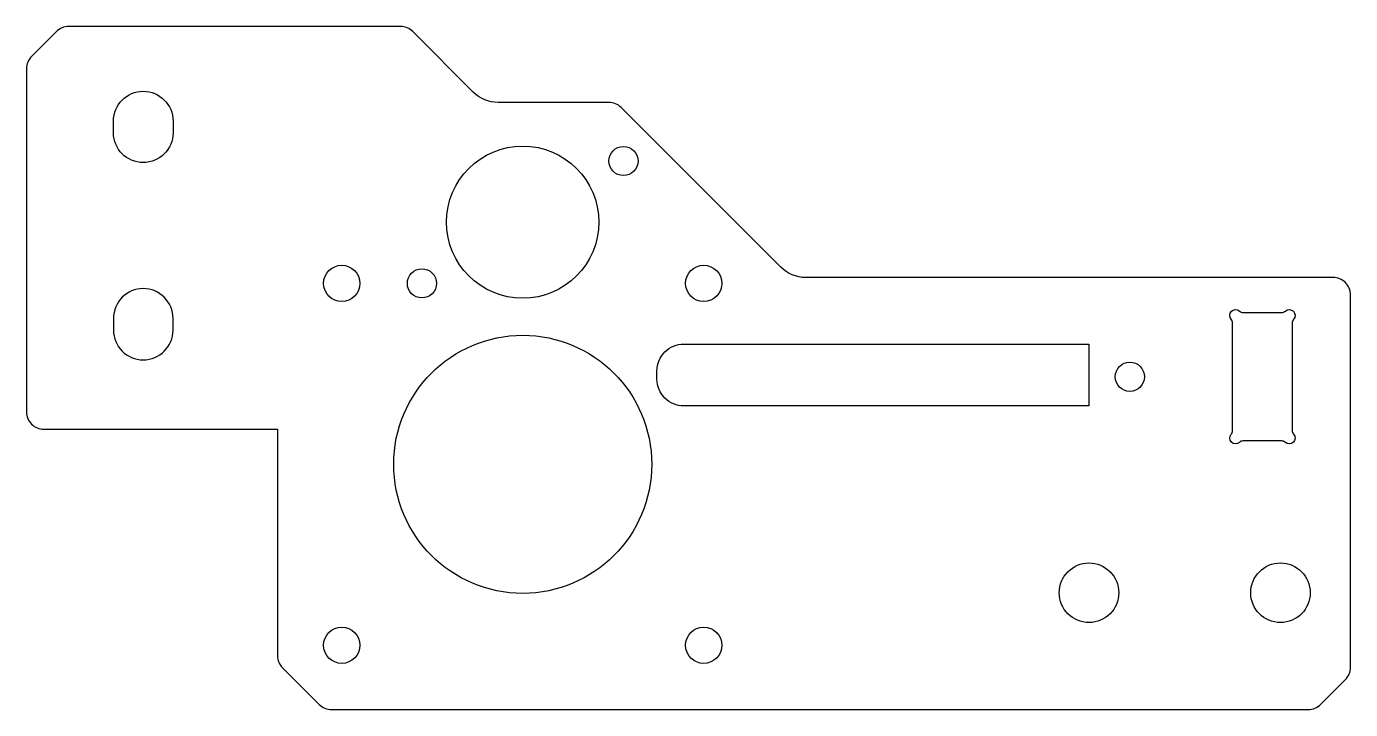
# Model space of a CAD drawing. Header units: millimetres. Extents: x -580 to -467, y -664 to -605.
import ezdxf

# ---------------------------------------------------------------- set-up
doc = ezdxf.new("R2010")
doc.units = ezdxf.units.MM
doc.layers.get('0').update_dxf_attribs({"linetype": 'CONTINUOUS'})

msp = doc.modelspace()

# ---------------------------------------------------------------- linework, layer by layer
for points in [[(-579.56, -608.06, 0.198912), (-580, -609.12), (-580, -638.5, 0.414214), (-578.5, -640), (-558.5, -640), (-558.5, -659.38, 0.198912), (-558.06, -660.44), (-554.94, -663.56, 0.198912), (-553.88, -664), (-470.22, -664, 0.198912), (-469.16, -663.56), (-467.04, -661.44, 0.198912), (-466.6, -660.38), (-466.6, -628.5, 0.414214), (-468.1, -627), (-513.26, -627, -0.198912), (-515.38, -626.12), (-529.06, -612.44, 0.198912), (-530.12, -612), (-539.61, -612, -0.198912), (-541.73, -611.12), (-546.91, -605.94, 0.198912), (-547.97, -605.5), (-576.38, -605.5, 0.198912), (-577.44, -605.94)], [(-572.55, -614.6), (-572.55, -613.6, -1), (-567.45, -613.6), (-567.45, -614.6, -1)], [(-567.45, -630.5, 1), (-572.55, -630.5), (-572.55, -631.5, 1), (-567.45, -631.5)], [(-475.79, -641, 0.182676), (-476.12, -641.12, -0.939221), (-476.82, -640.42, 0.182676), (-476.7, -640.09), (-476.7, -630.91, 0.182676), (-476.82, -630.58, -0.939221), (-476.12, -629.87, 0.182676), (-475.79, -630), (-472.51, -630, 0.182676), (-472.18, -629.87, -0.939221), (-471.47, -630.58, 0.182676), (-471.6, -630.91), (-471.6, -640.09, 0.182676), (-471.47, -640.42, -0.939221), (-472.18, -641.12, 0.182676), (-472.51, -641)], [(-523.7, -632.7), (-489, -632.7), (-489, -638), (-523.7, -638, -0.414214), (-526, -635.7), (-526, -635, -0.414214)]]:
    msp.add_lwpolyline(points, format="xyb", close=True)
for centre, radius in [((-537.5, -622.26), 6.52), ((-528.87, -617.02), 1.25), ((-553, -627.5), 1.55), ((-522, -627.5), 1.55), ((-546.13, -627.5), 1.25), ((-537.5, -643), 11.05), ((-485.5, -635.5), 1.25), ((-489, -654), 2.55), ((-472.6, -654), 2.55), ((-553, -658.5), 1.55), ((-522, -658.5), 1.55)]:
    msp.add_circle(centre, radius)

doc.saveas('drawing.dxf')
